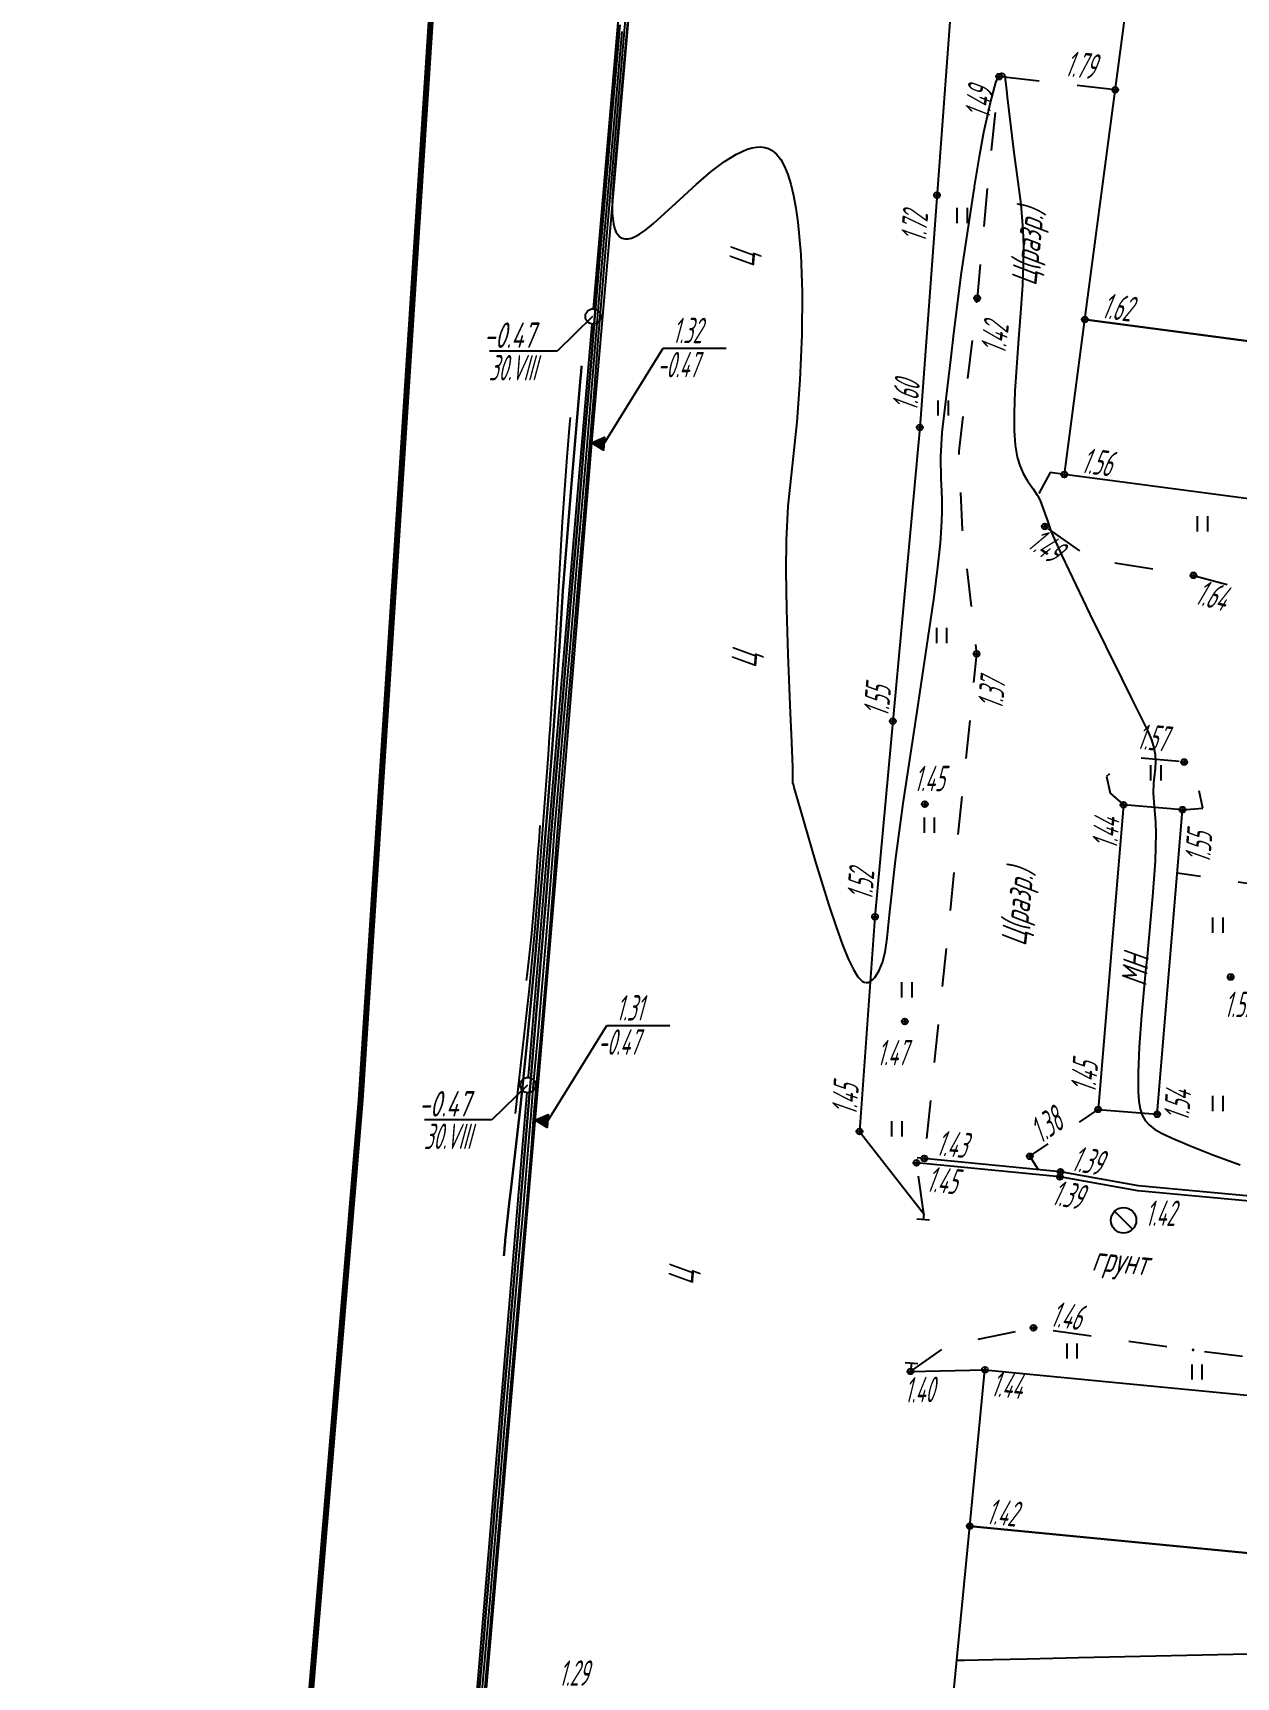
# Model space of a CAD drawing. Extents: x 1233805 to 1234355, y 654698 to 655114.
# Drawn here: x 1233805.4 to 1233852.6, y 654830.3 to 654894.8 of the extents above; entities that cross this region are included whole.
import ezdxf

# ---------------------------------------------------------------- set-up
doc = ezdxf.new("R2010")
doc.units = 0
doc.linetypes.add('ИИDash_15_15', pattern=[3, 1.5, -1.5])
for name, color, linetype, lineweight in [('ИИ_ГИДРОГРАФИЯ', 3, 'Continuous', 25), ('ИИ_ГОРИЗОНТАЛИ_ОСН', 32, 'Continuous', 25), ('ИИ_ГОРИЗОНТАЛИ_УТОЛЩ', 32, 'Continuous', 30), ('ИИ_ДОРОГИ_АД', 7, 'Continuous', 25), ('ИИ_ОГРАДЫ', 7, 'Continuous', 25), ('ИИ_ОТМЕТКИ', 7, 'Continuous', 25), ('ИИ_СООРУЖЕНИЕ', 7, 'Continuous', 25), ('ИИ_СТРОЕНИЕ', 7, 'Continuous', 25), ('ИИ_ТРУБОПРОВОДЫ', 7, 'Continuous', 25), ('ИИ_УГОДЬЯ', 7, 'Continuous', 25)]:
    doc.layers.add(name, color=color, linetype=linetype, lineweight=lineweight)
doc.layers.add('Оформление точек', color=7, linetype='Continuous')
doc.styles.add('VNIPISIMPLEXCUR', font='simplex.shx', dxfattribs={"width": 0.8, "oblique": 15})
doc.styles.add('ГОСТ 2.304 КУРСИВ', font='cs_gost2304.shx', dxfattribs={"oblique": 15})
doc.linetypes.add('ИИ052801П', pattern='A,2,[39,3dservice.shx,S=0.8,R=0,X=0,Y=0],2', length=4)
doc.linetypes.add('ИИ054741_6', pattern='A,2,-0.5,[35,3dservice.shx,S=1,R=0,X=0,Y=0],-0.5,2', length=5)

# ---------------------------------------------------------------- blocks, each defined once
blk = doc.blocks.new('ИИ05401')
at = {"color": 0, "linetype": 'Continuous', "lineweight": 25}
for points in [[(-0.4, 1.2), (-0.4, 0)], [(0.4, 1.2), (0.4, 0)]]:
    blk.add_lwpolyline(points, dxfattribs=at)
blk = doc.blocks.new('ИИ051171')
at = {"color": 0, "linetype": 'Continuous', "lineweight": 25, "flags": 128}
blk.add_lwpolyline([(0.71, -0.71), (-0.71, 0.71)], dxfattribs=at)
at = {"color": 0, "linetype": 'Continuous', "lineweight": 25}
blk.add_circle((0, 0), 1, dxfattribs=at)
at = {"color": 0, "linetype": 'Continuous', "style": 'VNIPISIMPLEXCUR', "oblique": 15, "width": 0.8}
for tag, p in [('NUMBER', (1.7, -1)), ('HATCH', (1.7, -4.4)), ('HEIGHT', (1.7, -7.8)), ('TOP1', (1.7, -11.2)), ('TOP2', (1.7, -14.6)), ('TOP3', (1.7, -18)), ('TOP4', (1.7, -21.4)), ('TOP5', (1.7, -24.8)), ('BOTTOM', (1.7, -28.2))]:
    blk.add_attdef(tag, p, '', height=2, dxfattribs=at)
blk = doc.blocks.new('PICKET')
at = {"color": 0, "linetype": 'Continuous', "lineweight": 25}
for p, q in [((-0.23, 0), (0.23, 0)), ((0, 0.23), (0, -0.23))]:
    blk.add_line(p, q, dxfattribs=at)
blk.add_circle((0, 0), 0.23, dxfattribs=at)
at = {"color": 0, "linetype": 'Continuous', "style": 'VNIPISIMPLEXCUR', "oblique": 15, "width": 0.8}
blk.add_attdef('OTMETKA', (1.25, 0.3), '', height=2, dxfattribs=at)
at = {"color": 8, "linetype": 'Continuous', "style": 'VNIPISIMPLEXCUR', "oblique": 15, "width": 0.8, "flags": 1}
blk.add_attdef('NOMER', (1.25, -2.7), '', height=2, dxfattribs=at)
blk = doc.blocks.new('ИИ05280')
at = {"linetype": 'Continuous'}
blk.add_hatch(color=0, dxfattribs=at).paths.add_polyline_path([(0.5, 1), (-0.53, 1), (0, 0)])
at = {"color": 0, "linetype": 'Continuous'}
blk.add_lwpolyline([(0, 0), (-0.53, 1), (0.5, 1), (0, 0)], dxfattribs=at)
at = {"color": 0, "linetype": 'Continuous', "style": 'VNIPISIMPLEXCUR', "oblique": 15, "width": 0.8}
for tag, p in [('TOP', (1.71, 4.43)), ('FOUNDATION', (1.71, 1))]:
    blk.add_attdef(tag, p, '', height=2, dxfattribs=at)
blk = doc.blocks.new('*U204')
at = {"color": 0, "linetype": 'ByBlock', "lineweight": -2}
for points in [[(0, 0), (4.64, 7.49)], [(4.64, 7.49), (9.59, 7.49)]]:
    blk.add_lwpolyline(points, dxfattribs=at)
blk = doc.blocks.new('ИИ052131')
at = {"color": 7, "linetype": 'Continuous', "style": 'VNIPISIMPLEXCUR', "oblique": 15, "width": 0.8}
for tag, p in [('HEIGHT', (1.3, 0.7)), ('DATE', (1.3, -2.7))]:
    blk.add_attdef(tag, p, '', height=2, dxfattribs=at)
at = {"color": 0, "linetype": 'Continuous', "lineweight": 25}
blk.add_wipeout([(-0.53, -0.28), (-0.47, -0.38), (-0.38, -0.47), (-0.28, -0.53), (-0.18, -0.58), (-0.06, -0.6), (0.06, -0.6), (0.18, -0.58), (0.28, -0.53), (0.38, -0.47), (0.47, -0.38), (0.53, -0.28), (0.58, -0.18), (0.6, -0.06), (0.6, 0.06), (0.58, 0.18), (0.53, 0.28), (0.47, 0.38), (0.38, 0.47), (0.28, 0.53), (0.18, 0.58), (0.06, 0.6), (-0.06, 0.6), (-0.18, 0.58), (-0.28, 0.53), (-0.38, 0.47), (-0.47, 0.38), (-0.53, 0.28), (-0.58, 0.18), (-0.6, 0.06), (-0.6, -0.06), (-0.58, -0.18)], dxfattribs=at)
blk.add_circle((0, 0), 0.6, dxfattribs=at)
blk = doc.blocks.new('*U160')
at = {"color": 0, "linetype": 'ByBlock', "lineweight": -2}
for points in [[(0, 0), (-2.78, -2.72)], [(-2.78, -2.72), (-8.08, -2.72)]]:
    blk.add_lwpolyline(points, dxfattribs=at)

msp = doc.modelspace()

# ---------------------------------------------------------------- linework, layer by layer
at = {"layer": 'ИИ_ГИДРОГРАФИЯ', "flags": 128}
msp.add_lwpolyline([(1233846.093, 655078.81), (1233845.639, 655075.103), (1233842.815, 655049.476), (1233839.794, 655021.082), (1233836.394, 654988.745), (1233831.611, 654936.046), (1233829.355, 654910.122), (1233829.581, 654909.839), (1233827.325, 654883.69), (1233825.622, 654863.717), (1233820.428, 654801.539)], dxfattribs=at)
at = {"layer": 'ИИ_ГОРИЗОНТАЛИ_ОСН', "flags": 128}
for points, elevation in [([(1233828.908, 654897.602), (1233828.421, 654892.167), (1233828.15, 654889.026), (1233828.102, 654888.29), (1233828.101, 654887.753), (1233828.149, 654887.328), (1233828.192, 654887.159), (1233828.247, 654887.018), (1233828.316, 654886.904), (1233828.398, 654886.819), (1233828.493, 654886.763), (1233828.602, 654886.736), (1233828.724, 654886.739), (1233828.86, 654886.771), (1233829.008, 654886.832), (1233829.17, 654886.922), (1233829.418, 654887.095), (1233829.719, 654887.338), (1233830.612, 654888.15), (1233831.404, 654888.877), (1233831.993, 654889.38), (1233832.515, 654889.775), (1233832.977, 654890.063), (1233833.399, 654890.256), (1233833.592, 654890.313), (1233833.772, 654890.344), (1233833.941, 654890.349), (1233834.098, 654890.328), (1233834.244, 654890.281), (1233834.379, 654890.209), (1233834.555, 654890.058), (1233834.717, 654889.85), (1233834.865, 654889.584), (1233834.999, 654889.26), (1233835.119, 654888.88), (1233835.225, 654888.442), (1233835.317, 654887.948), (1233835.394, 654887.398), (1233835.505, 654886.123), (1233835.555, 654884.64), (1233835.543, 654882.969), (1233835.47, 654881.185), (1233835.351, 654879.559), (1233835.167, 654877.827), (1233835.002, 654876.247), (1233834.931, 654874.905), (1233834.919, 654873.693), (1233834.942, 654872.194), (1233834.998, 654870.421), (1233835.096, 654868.114), (1233835.133, 654867.293), (1233835.18, 654865.989), (1233835.179, 654865.391), (1233835.178, 654865.378), (1233835.201, 654865.309), (1233835.216, 654865.282), (1233835.24, 654865.202), (1233835.477, 654864.352), (1233836.087, 654862.265), (1233836.61, 654860.573), (1233836.893, 654859.723), (1233837.146, 654859.025), (1233837.372, 654858.47), (1233837.575, 654858.049), (1233837.753, 654857.765), (1233837.916, 654857.597), (1233837.995, 654857.553), (1233838.074, 654857.535), (1233838.154, 654857.543), (1233838.236, 654857.576), (1233838.328, 654857.64), (1233838.416, 654857.731), (1233838.577, 654857.984), (1233838.711, 654858.323), (1233838.815, 654858.738), (1233838.896, 654859.277), (1233838.99, 654860.192), (1233839.22, 654862.33), (1233839.527, 654864.567), (1233840.061, 654868.093), (1233840.238, 654869.241), (1233840.742, 654872.675), (1233840.892, 654873.853), (1233840.99, 654874.786), (1233841.035, 654875.411), (1233841.057, 654875.984), (1233841.055, 654876.513), (1233841.03, 654877.11), (1233841.02, 654877.29), (1233841.006, 654878.185), (1233841.064, 654879.141), (1233841.315, 654881.338), (1233841.407, 654882.089), (1233841.504, 654882.907), (1233841.807, 654885.327), (1233842.315, 654888.685), (1233842.324, 654888.744), (1233842.331, 654888.792), (1233842.537, 654890.056), (1233842.699, 654890.93), (1233842.955, 654892.094), (1233843.172, 654892.875), (1233843.248, 654893.069), (1233843.321, 654893.192), (1233843.389, 654893.246), (1233843.455, 654893.231), (1233843.489, 654893.188), (1233843.513, 654893.101), (1233843.58, 654892.593), (1233843.613, 654892.307), (1233843.89, 654890.027), (1233843.968, 654889.464), (1233844.144, 654888.102), (1233844.229, 654887.095), (1233844.249, 654886.437), (1233844.244, 654885.723), (1233844.212, 654884.933), (1233844.153, 654884), (1233844.061, 654882.817), (1233843.912, 654880.756), (1233843.881, 654879.91), (1233843.886, 654879.218), (1233843.929, 654878.64), (1233844.009, 654878.165), (1233844.107, 654877.835), (1233844.238, 654877.524), (1233844.403, 654877.233), (1233844.615, 654876.935), (1233844.628, 654876.919), (1233844.795, 654876.681), (1233844.798, 654876.675), (1233844.806, 654876.66), (1233844.902, 654876.459), (1233845.144, 654875.813), (1233845.164, 654875.743), (1233845.344, 654875.23), (1233845.752, 654874.31), (1233846.852, 654872.007), (1233848.109, 654869.465), (1233848.5, 654868.697), (1233849.122, 654867.44), (1233849.277, 654867.063), (1233849.374, 654866.748), (1233849.421, 654866.488), (1233849.44, 654866.221), (1233849.429, 654865.945), (1233849.388, 654865.599), (1233849.359, 654865.37), (1233849.346, 654864.975), (1233849.386, 654864.451), (1233849.401, 654864.296), (1233849.436, 654863.842), (1233849.451, 654863.39), (1233849.423, 654862.306), (1233849.321, 654860.914), (1233849.103, 654858.555), (1233849.049, 654857.984), (1233848.891, 654856.253), (1233848.798, 654855.006), (1233848.751, 654854.012), (1233848.751, 654853.261), (1233848.779, 654852.88), (1233848.832, 654852.579), (1233848.914, 654852.334), (1233849.031, 654852.129), (1233849.188, 654851.952), (1233849.398, 654851.788), (1233849.676, 654851.624), (1233850.061, 654851.438), (1233850.773, 654851.135), (1233851.687, 654850.776), (1233852.763, 654850.379)], 1.5), ([(1233824.741, 654857.616), (1233824.775, 654857.905), (1233824.934, 654859.326), (1233825.089, 654861.132), (1233825.146, 654861.898), (1233825.2, 654862.649), (1233825.242, 654863.239), (1233825.242, 654863.239), (1233825.263, 654863.525), (1233825.265, 654863.564), (1233825.273, 654863.672), (1233825.274, 654863.683), (1233825.275, 654863.7), (1233825.275, 654863.7)], 1), ([(1233823.6, 654836.947), (1233823.587, 654836.787), (1233823.534, 654836.148), (1233823.52, 654835.988)], 0.5), ([(1233823.687, 654836.676), (1233823.681, 654836.605), (1233823.658, 654836.321), (1233823.652, 654836.25)], 1), ([(1233823.52, 654835.988), (1233823.494, 654835.67), (1233823.305, 654833.463), (1233823.175, 654831.973), (1233822.889, 654828.678)], 0.5), ([(1233823.652, 654836.25), (1233823.64, 654836.109), (1233823.469, 654834.133), (1233823.279, 654831.972), (1233822.938, 654828.078)], 1), ([(1233859.917, 654831.287), (1233852.482, 654831.157), (1233846.413, 654831.025), (1233844.394, 654830.979), (1233843.051, 654830.948), (1233841.939, 654830.923), (1233841.812, 654830.92), (1233841.635, 654830.916)], 1.5)]:
    msp.add_lwpolyline(points, dxfattribs=dict(at, elevation=elevation))
at = {"layer": 'ИИ_ГОРИЗОНТАЛИ_ОСН', "elevation": 1.5, "flags": 128}
msp.add_lwpolyline([(1233850.888, 654843.107), (1233850.925, 654843.112), (1233850.928, 654843.128), (1233850.893, 654843.116), (1233850.886, 654843.111), (1233850.884, 654843.108), (1233850.888, 654843.107)], close=True, dxfattribs=at)
at = {"layer": 'ИИ_ГОРИЗОНТАЛИ_УТОЛЩ', "flags": 128}
for points in [[(1233823.848, 654846.809), (1233823.855, 654846.898), (1233823.885, 654847.255), (1233823.893, 654847.345)], [(1233823.513, 654837.217), (1233823.493, 654836.969), (1233823.41, 654835.975), (1233823.389, 654835.726)], [(1233823.389, 654835.726), (1233823.347, 654835.231), (1233823.142, 654832.794), (1233823.057, 654831.807), (1233822.84, 654829.278)]]:
    msp.add_lwpolyline(points, dxfattribs=at)
at = {"layer": 'ИИ_ДОРОГИ_АД', "linetype": 'ИИDash_15_15', "flags": 128}
for points in [[(1233847.852, 654892.587), (1233843.3, 654893.106), (1233842.884, 654889.343), (1233842.432, 654884.403), (1233841.71, 654878.402), (1233841.847, 654875.312), (1233842.412, 654870.445), (1233840.36, 654850.632)], [(1233845.856, 654877.488), (1233845.298, 654877.568), (1233844.831, 654876.704), (1233845.09, 654875.443), (1233846.922, 654874.165), (1233850.93, 654873.526), (1233857.489, 654871.727), (1233861.551, 654869.742), (1233860.933, 654866.777), (1233858.907, 654867.046), (1233856.499, 654866.353), (1233855.494, 654865.262), (1233854.611, 654863.069), (1233853.717, 654862.154), (1233853.033, 654861.434), (1233850.289, 654861.835)], [(1233850.496, 654864.326), (1233851.3, 654864.382), (1233851.074, 654865.429), (1233850.561, 654866.197), (1233848.37, 654866.399), (1233847.506, 654865.631), (1233847.661, 654864.974), (1233848.178, 654864.518)], [(1233844.842, 654850.19), (1233844.5, 654850.717), (1233847.185, 654852.559)], [(1233840.338, 654848.454), (1233840.053, 654850.462)], [(1233839.818, 654842.272), (1233841.312, 654843.311), (1233844.645, 654843.98), (1233850.918, 654843.109), (1233854.196, 654842.709)]]:
    msp.add_lwpolyline(points, dxfattribs=at)
at = {"layer": 'ИИ_ОГРАДЫ', "linetype": 'ИИ054741_6'}
for points in [[(1233842.548, 654908.318), (1233841.532, 654897.576), (1233840.178, 654879.33), (1233838.42, 654860.123), (1233837.809, 654851.688), (1233840.338, 654848.454), (1233840.315, 654848.242)], [(1233839.853, 654842.605), (1233839.818, 654842.272), (1233842.739, 654842.336)]]:
    msp.add_lwpolyline(points, dxfattribs=at)
at = {"layer": 'ИИ_ОГРАДЫ', "flags": 128}
for points in [[(1233840.066, 654848.261), (1233840.565, 654848.224)], [(1233839.604, 654842.623), (1233840.102, 654842.586)]]:
    msp.add_lwpolyline(points, dxfattribs=at)
at = {"layer": 'ИИ_СООРУЖЕНИЕ', "linetype": 'ИИ052801П', "flags": 128}
msp.add_lwpolyline([(1233846.556, 655078.776), (1233842.506, 655042.912), (1233838.125, 655000.819), (1233834.411, 654963.987), (1233831.275, 654927.586), (1233829.761, 654910.11), (1233830.017, 654910.081), (1233827.284, 654878.729), (1233826.196, 654865.498), (1233825.093, 654852.395), (1233822.819, 654826.019), (1233820.864, 654801.929), (1233826.768, 654801.447), (1233826.05, 654791.403), (1233824.135, 654769.593), (1233823.321, 654762.127), (1233822.563, 654755.731), (1233822.123, 654750.751), (1233821.968, 654748.523), (1233820.887, 654737.028), (1233819.833, 654727.714), (1233821.541, 654727.283), (1233823.573, 654725.967), (1233824.943, 654725.848), (1233825.467, 654725.836), (1233826.646, 654726.562), (1233826.67, 654727.622), (1233827.361, 654727.896), (1233827.599, 654729.871), (1233826.706, 654729.955), (1233831.352, 654778.864), (1233833.115, 654798.141), (1233845.107, 654797.027), (1233845.366, 654797.779)], dxfattribs=at)
at = {"layer": 'ИИ_СООРУЖЕНИЕ', "flags": 128}
for points in [[(1233877.232, 654846.517), (1233864.324, 654847.886), (1233854.545, 654848.822), (1233848.742, 654849.358), (1233845.677, 654849.907), (1233840.053, 654850.462)], [(1233877.253, 654846.716), (1233864.344, 654848.084), (1233854.564, 654849.021), (1233848.769, 654849.557), (1233845.705, 654850.105), (1233840.072, 654850.661)]]:
    msp.add_lwpolyline(points, dxfattribs=at)
at = {"layer": 'ИИ_СТРОЕНИЕ'}
for points in [[(1233848.423, 654896.908), (1233938.251, 654885.032), (1233937.97, 654882.906), (1233937.795, 654881.581), (1233936.487, 654871.691), (1233846.659, 654883.567)], [(1233936.487, 654871.691), (1233935.684, 654865.612), (1233915.417, 654868.292), (1233887.565, 654871.974), (1233845.856, 654877.488), (1233846.659, 654883.567)], [(1233848.178, 654864.518), (1233847.185, 654852.559), (1233849.503, 654852.366), (1233850.496, 654864.326)], [(1233842.145, 654836.196), (1233842.739, 654842.336), (1233932.993, 654833.612), (1233932.4, 654827.472)], [(1233842.145, 654836.196), (1233932.4, 654827.472), (1233931.097, 654813.994), (1233840.842, 654822.718)]]:
    msp.add_lwpolyline(points, close=True, dxfattribs=at)
at = {"layer": 'Оформление точек', "color": 41, "lineweight": 80}
msp.add_lwpolyline([(1234059.482, 655089.903), (1234043.421, 655091.714), (1234034.666, 655090.386), (1234028.236, 655086.883), (1234010.907, 655086.521), (1233982.671, 655082.292), (1233956.24, 655083.199), (1233946.655, 655081.453), (1233930.199, 655076.458), (1233877.216, 655076.528), (1233835.712, 655079.571), (1233829.431, 655025.749), (1233818.221, 654852.927), (1233807.506, 654725.363), (1233805.351, 654698.229), (1234024.617, 654701.92), (1234177.241, 654711.682)], dxfattribs=at)

# ---------------------------------------------------------------- block references
at = {"layer": 'ИИ_ОТМЕТКИ'}
ref = msp.add_blockref('PICKET', (1233847.852, 654892.587, 1.792), dxfattribs=dict(at, xscale=0.5, yscale=0.5, zscale=0.5))
ref.add_attrib('OTMETKA', '1.79', (1233845.858, 654893.133, 1.792), dxfattribs={"layer": '0', "color": 0, "linetype": 'Continuous', "height": 1, "rotation": 353.50005, "style": 'ГОСТ 2.304 КУРСИВ', "oblique": 15, "width": 0.65})
ref = msp.add_blockref('PICKET', (1233843.3, 654893.106, 1.486), dxfattribs=dict(at, xscale=0.5, yscale=0.5, zscale=0.5))
ref.add_attrib('OTMETKA', '1.49', (1233842.931, 654891.438, 1.486), dxfattribs={"layer": '0', "color": 0, "linetype": 'Continuous', "height": 1, "rotation": 83.68596, "style": 'ГОСТ 2.304 КУРСИВ', "oblique": 15, "width": 0.65})
ref = msp.add_blockref('PICKET', (1233840.855, 654888.453, 1.72), dxfattribs=dict(at, xscale=0.5, yscale=0.5, zscale=0.5))
ref.add_attrib('OTMETKA', '1.72', (1233840.428, 654886.593, 1.72), dxfattribs={"layer": '0', "color": 0, "linetype": 'Continuous', "height": 1, "rotation": 85.7561, "style": 'ГОСТ 2.304 КУРСИВ', "oblique": 15, "width": 0.65})
ref = msp.add_blockref('PICKET', (1233842.432, 654884.403, 1.419), dxfattribs=dict(at, xscale=0.5, yscale=0.5, zscale=0.5))
ref.add_attrib('OTMETKA', '1.42', (1233843.546, 654882.196, 1.419), dxfattribs={"layer": '0', "color": 0, "linetype": 'Continuous', "height": 1, "rotation": 83.13084, "style": 'ГОСТ 2.304 КУРСИВ', "oblique": 15, "width": 0.65})
ref = msp.add_blockref('PICKET', (1233846.659, 654883.567, 1.615), dxfattribs=dict(at, xscale=0.5, yscale=0.5, zscale=0.5))
ref.add_attrib('OTMETKA', '1.62', (1233847.298, 654883.634, 1.615), dxfattribs={"layer": '0', "color": 0, "linetype": 'Continuous', "height": 1, "rotation": 352.46856, "style": 'ГОСТ 2.304 КУРСИВ', "oblique": 15, "width": 0.65})
ref = msp.add_blockref('PICKET', (1233840.178, 654879.33, 1.6), dxfattribs=dict(at, xscale=0.5, yscale=0.5, zscale=0.5))
ref.add_attrib('OTMETKA', '1.60', (1233840.086, 654879.966, 1.6), dxfattribs={"layer": '0', "color": 0, "linetype": 'Continuous', "height": 1, "rotation": 84.76952, "style": 'ГОСТ 2.304 КУРСИВ', "oblique": 15, "width": 0.65})
ref = msp.add_blockref('PICKET', (1233845.856, 654877.488, 1.562), dxfattribs=dict(at, xscale=0.5, yscale=0.5, zscale=0.5))
ref.add_attrib('OTMETKA', '1.56', (1233846.495, 654877.555, 1.562), dxfattribs={"layer": '0', "color": 0, "linetype": 'Continuous', "height": 1, "rotation": 352.46856, "style": 'ГОСТ 2.304 КУРСИВ', "oblique": 15, "width": 0.65})
ref = msp.add_blockref('PICKET', (1233845.09, 654875.443, 1.49), dxfattribs=dict(at, xscale=0.5, yscale=0.5, zscale=0.5))
ref.add_attrib('OTMETKA', '1.49', (1233844.362, 654874.638, 1.49), dxfattribs={"layer": '0', "color": 0, "linetype": 'Continuous', "height": 1, "rotation": 325.08425, "style": 'ГОСТ 2.304 КУРСИВ', "oblique": 15, "width": 0.65})
ref = msp.add_blockref('PICKET', (1233850.93, 654873.526, 1.636), dxfattribs=dict(at, xscale=0.5, yscale=0.5, zscale=0.5))
ref.add_attrib('OTMETKA', '1.64', (1233850.948, 654872.418, 1.636), dxfattribs={"layer": '0', "color": 0, "linetype": 'Continuous', "height": 1, "rotation": 344.66279, "style": 'ГОСТ 2.304 КУРСИВ', "oblique": 15, "width": 0.65})
ref = msp.add_blockref('PICKET', (1233842.412, 654870.445, 1.372), dxfattribs=dict(at, xscale=0.5, yscale=0.5, zscale=0.5))
ref.add_attrib('OTMETKA', '1.37', (1233843.432, 654868.25, 1.372), dxfattribs={"layer": '0', "color": 0, "linetype": 'Continuous', "height": 1, "rotation": 84.08462, "style": 'ГОСТ 2.304 КУРСИВ', "oblique": 15, "width": 0.65})
ref = msp.add_blockref('PICKET', (1233839.123, 654867.8, 1.554), dxfattribs=dict(at, xscale=0.5, yscale=0.5, zscale=0.5))
ref.add_attrib('OTMETKA', '1.55', (1233838.949, 654867.959, 1.554), dxfattribs={"layer": '0', "color": 0, "linetype": 'Continuous', "height": 1, "rotation": 84.76952, "style": 'ГОСТ 2.304 КУРСИВ', "oblique": 15, "width": 0.65})
ref = msp.add_blockref('PICKET', (1233850.561, 654866.197, 1.565), dxfattribs=dict(at, xscale=0.5, yscale=0.5, zscale=0.5))
ref.add_attrib('OTMETKA', '1.57', (1233848.684, 654866.712, 1.565), dxfattribs={"layer": '0', "color": 0, "linetype": 'Continuous', "height": 1, "rotation": 354.72762, "style": 'ГОСТ 2.304 КУРСИВ', "oblique": 15, "width": 0.65})
ref = msp.add_blockref('PICKET', (1233840.38, 654864.545, 1.448), dxfattribs=dict(at, xscale=0.5, yscale=0.5, zscale=0.5))
ref.add_attrib('OTMETKA', '1.45', (1233839.954, 654865.051, 1.448), dxfattribs={"layer": '0', "color": 0, "linetype": 'Continuous', "height": 1, "style": 'ГОСТ 2.304 КУРСИВ', "oblique": 15, "width": 0.65})
ref = msp.add_blockref('PICKET', (1233848.178, 654864.518, 1.444), dxfattribs=dict(at, xscale=0.5, yscale=0.5, zscale=0.5))
ref.add_attrib('OTMETKA', '1.44', (1233847.928, 654862.769, 1.444), dxfattribs={"layer": '0', "color": 0, "linetype": 'Continuous', "height": 1, "rotation": 85.25441, "style": 'ГОСТ 2.304 КУРСИВ', "oblique": 15, "width": 0.65})
ref = msp.add_blockref('PICKET', (1233850.496, 654864.326, 1.55), dxfattribs=dict(at, xscale=0.5, yscale=0.5, zscale=0.5))
ref.add_attrib('OTMETKA', '1.55', (1233851.578, 654862.219, 1.55), dxfattribs={"layer": '0', "color": 0, "linetype": 'Continuous', "height": 1, "rotation": 85.25441, "style": 'ГОСТ 2.304 КУРСИВ', "oblique": 15, "width": 0.65})
ref = msp.add_blockref('PICKET', (1233838.42, 654860.123, 1.523), dxfattribs=dict(at, xscale=0.5, yscale=0.5, zscale=0.5))
ref.add_attrib('OTMETKA', '1.52', (1233838.316, 654860.757, 1.523), dxfattribs={"layer": '0', "color": 0, "linetype": 'Continuous', "height": 1, "rotation": 85.85761, "style": 'ГОСТ 2.304 КУРСИВ', "oblique": 15, "width": 0.65})
ref = msp.add_blockref('PICKET', (1233852.388, 654857.756, 1.516), dxfattribs=dict(at, xscale=0.5, yscale=0.5, zscale=0.5))
ref.add_attrib('OTMETKA', '1.52', (1233852.134, 654856.18, 1.516), dxfattribs={"layer": '0', "color": 0, "linetype": 'Continuous', "height": 1, "style": 'ГОСТ 2.304 КУРСИВ', "oblique": 15, "width": 0.65})
ref = msp.add_blockref('PICKET', (1233839.596, 654856.006, 1.468), dxfattribs=dict(at, xscale=0.5, yscale=0.5, zscale=0.5))
ref.add_attrib('OTMETKA', '1.47', (1233838.503, 654854.286, 1.468), dxfattribs={"layer": '0', "color": 0, "linetype": 'Continuous', "height": 1, "style": 'ГОСТ 2.304 КУРСИВ', "oblique": 15, "width": 0.65})
ref = msp.add_blockref('PICKET', (1233847.185, 654852.559, 1.451), dxfattribs=dict(at, xscale=0.5, yscale=0.5, zscale=0.5))
ref.add_attrib('OTMETKA', '1.45', (1233847.087, 654853.194, 1.451), dxfattribs={"layer": '0', "color": 0, "linetype": 'Continuous', "height": 1, "rotation": 85.25441, "style": 'ГОСТ 2.304 КУРСИВ', "oblique": 15, "width": 0.65})
ref = msp.add_blockref('PICKET', (1233837.809, 654851.688, 1.453), dxfattribs=dict(at, xscale=0.5, yscale=0.5, zscale=0.5))
ref.add_attrib('OTMETKA', '1.45', (1233837.705, 654852.322, 1.453), dxfattribs={"layer": '0', "color": 0, "linetype": 'Continuous', "height": 1, "rotation": 85.85761, "style": 'ГОСТ 2.304 КУРСИВ', "oblique": 15, "width": 0.65})
ref = msp.add_blockref('PICKET', (1233849.503, 654852.366, 1.535), dxfattribs=dict(at, xscale=0.5, yscale=0.5, zscale=0.5))
ref.add_attrib('OTMETKA', '1.54', (1233850.744, 654852.083, 1.535), dxfattribs={"layer": '0', "color": 0, "linetype": 'Continuous', "height": 1, "rotation": 85.25441, "style": 'ГОСТ 2.304 КУРСИВ', "oblique": 15, "width": 0.65})
ref = msp.add_blockref('PICKET', (1233844.5, 654850.717, 1.375), dxfattribs=dict(at, xscale=0.5, yscale=0.5, zscale=0.5))
ref.add_attrib('OTMETKA', '1.38', (1233844.931, 654851.194, 1.375), dxfattribs={"layer": '0', "color": 0, "linetype": 'Continuous', "height": 1, "rotation": 34.43905, "style": 'ГОСТ 2.304 КУРСИВ', "oblique": 15, "width": 0.65})
ref = msp.add_blockref('PICKET', (1233840.36, 654850.632, 1.428), dxfattribs=dict(at, xscale=0.5, yscale=0.5, zscale=0.5))
ref.add_attrib('OTMETKA', '1.43', (1233840.806, 654850.756, 1.428), dxfattribs={"layer": '0', "color": 0, "linetype": 'Continuous', "height": 1, "rotation": 354.36859, "style": 'ГОСТ 2.304 КУРСИВ', "oblique": 15, "width": 0.65})
ref = msp.add_blockref('PICKET', (1233845.705, 654850.105, 1.389), dxfattribs=dict(at, xscale=0.5, yscale=0.5, zscale=0.5))
ref.add_attrib('OTMETKA', '1.39', (1233846.102, 654850.159, 1.389), dxfattribs={"layer": '0', "color": 0, "linetype": 'Continuous', "height": 1, "rotation": 349.85413, "style": 'ГОСТ 2.304 КУРСИВ', "oblique": 15, "width": 0.65})
ref = msp.add_blockref('PICKET', (1233840.053, 654850.462, 1.447), dxfattribs=dict(at, xscale=0.5, yscale=0.5, zscale=0.5))
ref.add_attrib('OTMETKA', '1.45', (1233840.422, 654849.335, 1.447), dxfattribs={"layer": '0', "color": 0, "linetype": 'Continuous', "height": 1, "rotation": 354.36859, "style": 'ГОСТ 2.304 КУРСИВ', "oblique": 15, "width": 0.65})
ref = msp.add_blockref('PICKET', (1233845.677, 654849.907, 1.387), dxfattribs=dict(at, xscale=0.5, yscale=0.5, zscale=0.5))
ref.add_attrib('OTMETKA', '1.39', (1233845.33, 654848.82, 1.387), dxfattribs={"layer": '0', "color": 0, "linetype": 'Continuous', "height": 1, "rotation": 349.85413, "style": 'ГОСТ 2.304 КУРСИВ', "oblique": 15, "width": 0.65})
ref = msp.add_blockref('PICKET', (1233844.645, 654843.98, 1.463), dxfattribs=dict(at, xscale=0.5, yscale=0.5, zscale=0.5))
ref.add_attrib('OTMETKA', '1.46', (1233845.285, 654844.043, 1.463), dxfattribs={"layer": '0', "color": 0, "linetype": 'Continuous', "height": 1, "rotation": 352.09225, "style": 'ГОСТ 2.304 КУРСИВ', "oblique": 15, "width": 0.65})
ref = msp.add_blockref('PICKET', (1233839.818, 654842.272, 1.402), dxfattribs=dict(at, xscale=0.5, yscale=0.5, zscale=0.5))
ref.add_attrib('OTMETKA', '1.40', (1233839.583, 654841.041, 1.402), dxfattribs={"layer": '0', "color": 0, "linetype": 'Continuous', "height": 1, "rotation": 1.26059, "style": 'ГОСТ 2.304 КУРСИВ', "oblique": 15, "width": 0.65})
ref = msp.add_blockref('PICKET', (1233842.739, 654842.336, 1.441), dxfattribs=dict(at, xscale=0.5, yscale=0.5, zscale=0.5))
ref.add_attrib('OTMETKA', '1.44', (1233842.957, 654841.3, 1.441), dxfattribs={"layer": '0', "color": 0, "linetype": 'Continuous', "height": 1, "rotation": 354.47895, "style": 'ГОСТ 2.304 КУРСИВ', "oblique": 15, "width": 0.65})
ref = msp.add_blockref('PICKET', (1233842.145, 654836.196, 1.421), dxfattribs=dict(at, xscale=0.5, yscale=0.5, zscale=0.5))
ref.add_attrib('OTMETKA', '1.42', (1233842.782, 654836.285, 1.421), dxfattribs={"layer": '0', "color": 0, "linetype": 'Continuous', "height": 1, "rotation": 354.47895, "style": 'ГОСТ 2.304 КУРСИВ', "oblique": 15, "width": 0.65})
at = {"layer": 'ИИ_СООРУЖЕНИЕ'}
ref = msp.add_blockref('ИИ05280', (1233827.284, 654878.729, 1.317), dxfattribs=dict(at, xscale=0.4999999999999989, yscale=0.4999999999999989, zscale=0.4999999999999989, rotation=265.6941767049849))
ref.add_attrib('TOP', '1.32', (1233830.467, 654882.64, 1.317), dxfattribs={"layer": '0', "color": 0, "linetype": 'Continuous', "height": 1, "style": 'ГОСТ 2.304 КУРСИВ', "oblique": 15, "width": 0.65})
ref.add_attrib('FOUNDATION', '-0.47', (1233829.858, 654881.299, 1.317), dxfattribs={"layer": '0', "color": 0, "linetype": 'Continuous', "height": 1, "style": 'ГОСТ 2.304 КУРСИВ', "oblique": 15, "width": 0.65})
at = {"layer": 'ИИ_СООРУЖЕНИЕ', "color": 7, "xscale": 0.5, "yscale": 0.5, "zscale": 0.5}
for p in [(1233827.783, 654878.699, 1.317), (1233825.57, 654852.104, 1.313)]:
    msp.add_blockref('*U204', p, dxfattribs=at)
at = {"layer": 'ИИ_СООРУЖЕНИЕ'}
ref = msp.add_blockref('ИИ05280', (1233825.071, 654852.134, 1.313), dxfattribs=dict(at, xscale=0.4999999999999991, yscale=0.4999999999999991, zscale=0.4999999999999991, rotation=265.6941767049849))
ref.add_attrib('TOP', '1.31', (1233828.254, 654856.045, 1.313), dxfattribs={"layer": '0', "color": 0, "linetype": 'Continuous', "height": 1, "style": 'ГОСТ 2.304 КУРСИВ', "oblique": 15, "width": 0.65})
ref.add_attrib('FOUNDATION', '-0.47', (1233827.527, 654854.703, 1.313), dxfattribs={"layer": '0', "color": 0, "linetype": 'Continuous', "height": 1, "style": 'ГОСТ 2.304 КУРСИВ', "oblique": 15, "width": 0.65})
ref = msp.add_blockref('ИИ05280', (1233822.819, 654826.016, 1.293), dxfattribs=dict(at, xscale=0.499999999999999, yscale=0.499999999999999, zscale=0.499999999999999, rotation=265.6941767049849))
ref.add_attrib('TOP', '1.29', (1233826.002, 654829.927, 1.293), dxfattribs={"layer": '0', "color": 0, "linetype": 'Continuous', "height": 1, "style": 'ГОСТ 2.304 КУРСИВ', "oblique": 15, "width": 0.65})
ref.add_attrib('FOUNDATION', '-0.47', (1233825.847, 654828.6, 1.293), dxfattribs={"layer": '0', "color": 0, "linetype": 'Continuous', "height": 1, "style": 'ГОСТ 2.304 КУРСИВ', "oblique": 15, "width": 0.65})
at = {"layer": 'ИИ_ТРУБОПРОВОДЫ'}
ref = msp.add_blockref('ИИ051171', (1233848.183, 654848.205, 1.42), dxfattribs=dict(at, xscale=0.5, yscale=0.5, zscale=0.5))
ref.add_attrib('HATCH', '1.42', (1233849.037, 654847.982, 1.42), dxfattribs={"layer": '0', "color": 0, "linetype": 'Continuous', "height": 1, "rotation": 360, "style": 'ГОСТ 2.304 КУРСИВ', "oblique": 15, "width": 0.65})
at = {"layer": 'ИИ_УГОДЬЯ', "xscale": 0.5, "yscale": 0.5, "zscale": 0.5}
for p in [(1233841.838, 654887.36), (1233841.094, 654879.797), (1233851.273, 654875.245), (1233841.032, 654870.87), (1233849.442, 654865.471), (1233840.547, 654863.423), (1233851.88, 654859.489), (1233839.668, 654856.948), (1233851.88, 654852.489), (1233839.271, 654851.499), (1233846.153, 654842.773), (1233851.058, 654841.949)]:
    msp.add_blockref('ИИ05401', p, dxfattribs=at)

# ---------------------------------------------------------------- texts
at = {"layer": 'ИИ_ДОРОГИ_АД', "style": 'ГОСТ 2.304 КУРСИВ', "oblique": 15, "width": 0.8}
for s, rotation, p in [('Ц(разр.)', 84.08462, (1233844.755, 654884.874)), ('Ц', 85.06015, (1233833.666, 654885.609)), ('Ц', 85.06015, (1233833.751, 654869.873)), ('Ц(разр.)', 84.08462, (1233844.352, 654858.948)), ('грунт', 354.71736, (1233846.921, 654846.236)), ('Ц', 85.06015, (1233831.271, 654845.66))]:
    msp.add_text(s, height=1, rotation=rotation, dxfattribs=at).set_placement(p)
at = {"layer": 'ИИ_СТРОЕНИЕ', "style": 'ГОСТ 2.304 КУРСИВ', "oblique": 15, "width": 0.8}
msp.add_text('МН', height=1, rotation=85.25441, dxfattribs=at).set_placement((1233849.079, 654857.364))

# ---------------------------------------------------------------- next in the draw order: block references
at = {"layer": 'ИИ_ГИДРОГРАФИЯ'}
ref = msp.add_blockref('ИИ052131', (1233827.348, 654883.69, -0.47), dxfattribs=dict(at, xscale=0.5, yscale=0.5, zscale=0.5))
ref.add_attrib('HEIGHT', '-0.47', (1233823.05, 654882.456, -0.17), dxfattribs={"layer": '0', "color": 7, "linetype": 'Continuous', "height": 1, "style": 'ГОСТ 2.304 КУРСИВ', "oblique": 15, "width": 0.8})
ref.add_attrib('DATE', '30.VIII', (1233823.256, 654881.179), dxfattribs={"layer": '0', "color": 7, "linetype": 'Continuous', "height": 1, "style": 'ГОСТ 2.304 КУРСИВ', "oblique": 15, "width": 0.65})
ref = msp.add_blockref('ИИ052131', (1233824.792, 654853.512, -0.47), dxfattribs=dict(at, xscale=0.5, yscale=0.5, zscale=0.5))
ref.add_attrib('HEIGHT', '-0.47', (1233820.494, 654852.278, -0.17), dxfattribs={"layer": '0', "color": 7, "linetype": 'Continuous', "height": 1, "style": 'ГОСТ 2.304 КУРСИВ', "oblique": 15, "width": 0.8})
ref.add_attrib('DATE', '30.VIII', (1233820.7, 654851.001), dxfattribs={"layer": '0', "color": 7, "linetype": 'Continuous', "height": 1, "style": 'ГОСТ 2.304 КУРСИВ', "oblique": 15, "width": 0.65})

# ---------------------------------------------------------------- next in the draw order: linework, layer by layer
at = {"layer": 'ИИ_ГОРИЗОНТАЛИ_ОСН', "flags": 128}
for points, elevation in [([(1233828.654, 654895.803), (1233828.316, 654892.015), (1233827.915, 654887.32), (1233827.542, 654882.736), (1233827.387, 654880.829), (1233827.116, 654877.542), (1233827.046, 654876.711), (1233826.738, 654873.016), (1233826.422, 654869.232), (1233826.177, 654866.33), (1233826.177, 654866.33), (1233826.073, 654865.11), (1233825.911, 654863.097), (1233825.763, 654861.188), (1233825.556, 654858.537), (1233825.315, 654855.641), (1233825.17, 654854.071), (1233825.076, 654853.054), (1233824.989, 654852.006), (1233824.988, 654851.984), (1233824.916, 654851.026), (1233824.73, 654848.832), (1233824.54, 654846.639), (1233824.303, 654843.912), (1233824.086, 654841.368), (1233824.041, 654840.843), (1233823.941, 654839.658), (1233823.837, 654838.434), (1233823.753, 654837.45), (1233823.753, 654837.45), (1233823.722, 654837.084), (1233823.707, 654836.906), (1233823.69, 654836.711), (1233823.69, 654836.705), (1233823.687, 654836.676)], 1), ([(1233828.478, 654894.882), (1233828.211, 654891.864), (1233827.762, 654886.627), (1233827.486, 654883.272), (1233827.329, 654881.362), (1233827.072, 654878.285), (1233826.955, 654876.894), (1233826.703, 654873.89), (1233826.472, 654871.127), (1233826.154, 654867.374), (1233826.154, 654867.374), (1233825.947, 654864.949), (1233825.813, 654863.306), (1233825.765, 654862.693), (1233825.53, 654859.713), (1233825.179, 654855.496), (1233825.003, 654853.544), (1233824.972, 654853.209), (1233824.915, 654852.515), (1233824.914, 654852.5), (1233824.833, 654851.46), (1233824.574, 654848.383), (1233824.413, 654846.521), (1233824.215, 654844.223), (1233823.952, 654841.102), (1233823.876, 654840.202), (1233823.78, 654839.068), (1233823.701, 654838.129), (1233823.644, 654837.459), (1233823.613, 654837.098), (1233823.602, 654836.966), (1233823.6, 654836.947)], 0.5), ([(1233824.298, 654852.4), (1233824.396, 654853.23), (1233824.851, 654857.297), (1233825.059, 654859.512), (1233825.274, 654862.169), (1233825.593, 654866.488), (1233825.643, 654867.183), (1233825.665, 654867.476), (1233825.824, 654869.936), (1233825.923, 654871.687), (1233826.15, 654875.634), (1233826.326, 654878.171), (1233826.436, 654879.463), (1233826.436, 654879.463), (1233826.459, 654879.728)], 0.5)]:
    msp.add_lwpolyline(points, dxfattribs=dict(at, elevation=elevation))
at = {"layer": 'ИИ_ГОРИЗОНТАЛИ_УТОЛЩ', "flags": 128}
for points in [[(1233828.407, 654895.14), (1233828.31, 654894.039), (1233828.106, 654891.712), (1233827.608, 654885.933), (1233827.396, 654883.396), (1233827.271, 654881.894), (1233827.006, 654878.76), (1233826.864, 654877.077), (1233826.682, 654874.922), (1233826.522, 654873.022), (1233826.13, 654868.418), (1233826.13, 654868.418), (1233825.821, 654864.787), (1233825.715, 654863.516), (1233825.706, 654863.394), (1233825.505, 654860.889), (1233825.042, 654855.352), (1233824.875, 654853.432), (1233824.869, 654853.364), (1233824.841, 654853.024), (1233824.84, 654853.017), (1233824.749, 654851.895), (1233824.417, 654847.934), (1233824.289, 654846.428), (1233824.128, 654844.533), (1233823.812, 654840.77), (1233823.711, 654839.561), (1233823.62, 654838.478), (1233823.565, 654837.823), (1233823.535, 654837.467), (1233823.535, 654837.467), (1233823.52, 654837.291), (1233823.518, 654837.272), (1233823.514, 654837.226), (1233823.513, 654837.217)], [(1233823.893, 654847.345), (1233823.899, 654847.418), (1233824.073, 654848.979), (1233824.12, 654849.385), (1233824.495, 654852.681), (1233824.78, 654855.368), (1233825.078, 654858.516), (1233825.379, 654862.09), (1233825.581, 654864.682), (1233825.672, 654865.875), (1233825.738, 654866.704), (1233825.92, 654869.094), (1233826.025, 654870.729), (1233826.168, 654872.919), (1233826.507, 654877.124), (1233826.835, 654880.969), (1233826.835, 654880.969), (1233826.848, 654881.124), (1233826.883, 654881.524), (1233826.899, 654881.717), (1233826.9, 654881.729), (1233826.903, 654881.758)]]:
    msp.add_lwpolyline(points, dxfattribs=at)

# ---------------------------------------------------------------- next in the draw order: block references
at = {"layer": 'ИИ_ГИДРОГРАФИЯ', "color": 7, "xscale": 0.5, "yscale": 0.5, "zscale": 0.5}
for p in [(1233827.325, 654883.69, -0.47), (1233824.769, 654853.512, -0.47)]:
    msp.add_blockref('*U160', p, dxfattribs=at)

doc.saveas('drawing.dxf')
